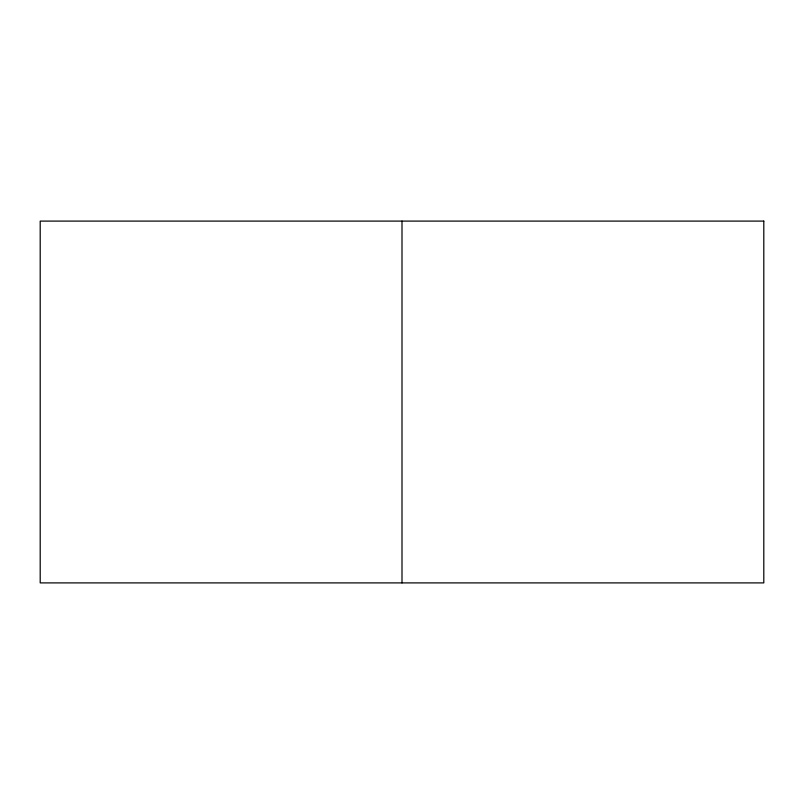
<?xml version="1.0" encoding="UTF-8"?>
<svg xmlns="http://www.w3.org/2000/svg" width="804" height="804" viewBox="0 0 804 804"><rect width="100%" height="100%" fill="white"/><g stroke="black" fill="none" stroke-linecap="round" stroke-linejoin="round"><path stroke-width="1.21" d="M402 221.1L402 582.9M763.8 221.1L40.2 221.1L40.2 582.9L763.8 582.9L763.8 221.1"/></g></svg>
